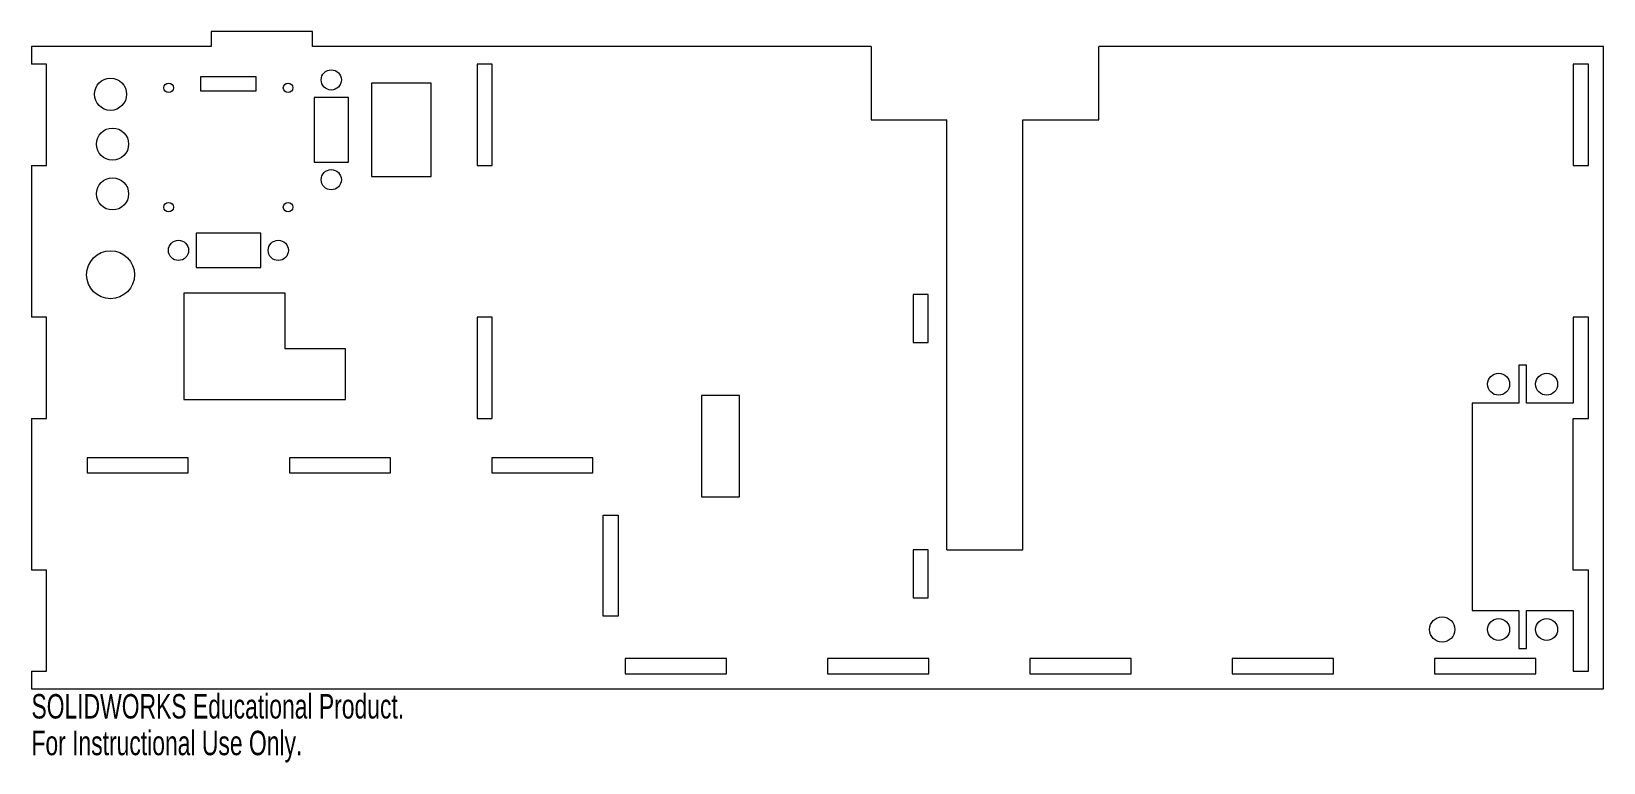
# Model space of a CAD drawing. Header units: millimetres. Extents: x -155 to 155, y -78 to 66.
import ezdxf

# ---------------------------------------------------------------- set-up
doc = ezdxf.new("R2010")
doc.units = ezdxf.units.MM
doc.styles.add('SLDTEXTSTYLE0', font='TXT', dxfattribs={"width": 0.7})

msp = doc.modelspace()

# ---------------------------------------------------------------- linework, layer by layer
at = {"color": 7, "linetype": 'Continuous', "lineweight": 15}
for p, q in [((-119.855, 66.5), (-119.855, 63.5)), ((-99.855, 66.5), (-119.855, 66.5)), ((-99.855, 63.5), (-99.855, 66.5)), ((-119.855, 63.5), (-155.4, 63.5)), ((-155.4, 63.5), (-155.4, 60)), ((10.6, 63.5), (-99.855, 63.5)), ((10.6, 63.5), (10.6, 49)), ((55.6, 49), (55.6, 63.5)), ((155.4, 63.5), (55.6, 63.5)), ((155.4, -63.5), (155.4, 63.5)), ((-152.4, 60), (-155.4, 60)), ((-152.4, 40), (-152.4, 60)), ((-64.31, 60), (-67.31, 60)), ((-67.31, 60), (-67.31, 40)), ((-64.31, 40), (-64.31, 60)), ((152.4, 60), (149.4, 60)), ((149.4, 60), (149.4, 40)), ((152.4, 40), (152.4, 60)), ((-110.96, 57.5), (-121.96, 57.5)), ((-121.96, 57.5), (-121.96, 54.75)), ((-110.96, 54.75), (-110.96, 57.5)), ((-76.365, 56.3), (-88.185, 56.3)), ((-88.185, 56.3), (-88.185, 37.8)), ((-76.365, 37.8), (-76.365, 56.3)), ((-121.96, 54.75), (-110.96, 54.75)), ((-92.74, 53.45), (-99.51, 53.45)), ((-99.51, 53.45), (-99.51, 40.65)), ((-92.74, 40.65), (-92.74, 53.45)), ((10.6, 49), (25.6, 49)), ((25.6, -36), (25.6, 49)), ((40.6, -36), (40.6, 49)), ((40.6, 49), (55.6, 49)), ((-99.51, 40.65), (-92.74, 40.65)), ((-155.4, 40), (-155.4, 10)), ((-155.4, 40), (-152.4, 40)), ((-88.185, 37.8), (-76.365, 37.8)), ((-67.31, 40), (-64.31, 40)), ((149.4, 40), (152.4, 40)), ((-110.06, 26.6), (-122.86, 26.6)), ((-122.86, 26.6), (-122.86, 19.83)), ((-110.06, 19.83), (-110.06, 26.6)), ((-122.86, 19.83), (-110.06, 19.83)), ((-105.25, 14.74), (-125.25, 14.74)), ((-125.25, 14.74), (-125.25, -6.26)), ((-105.25, 3.74), (-105.25, 14.74)), ((21.9, 14.5), (18.9, 14.5)), ((18.9, 14.5), (18.9, 5)), ((21.9, 5), (21.9, 14.5)), ((-152.4, 10), (-155.4, 10)), ((-152.4, -10), (-152.4, 10)), ((-64.31, 10), (-67.31, 10)), ((-67.31, 10), (-67.31, -10)), ((-64.31, -10), (-64.31, 10)), ((152.4, 10), (149.4, 10)), ((149.4, 10), (149.4, -7)), ((152.4, -10), (152.4, 10)), ((-93.31, 3.74), (-105.25, 3.74)), ((-93.31, -6.26), (-93.31, 3.74)), ((18.9, 5), (21.9, 5)), ((140.15, 0.5), (138.65, 0.5)), ((138.65, 0.5), (138.65, -7)), ((140.15, -7), (140.15, 0.5)), ((-15.4, -5.5), (-22.9, -5.5)), ((-22.9, -5.5), (-22.9, -25.5)), ((-15.4, -25.5), (-15.4, -5.5)), ((-125.25, -6.26), (-93.31, -6.26)), ((138.65, -7), (129.4, -7)), ((129.4, -7), (129.4, -48)), ((149.4, -7), (140.15, -7)), ((-155.4, -10), (-152.4, -10)), ((-155.4, -10), (-155.4, -40)), ((-67.31, -10), (-64.31, -10)), ((149.4, -40), (149.4, -10)), ((149.4, -10), (152.4, -10)), ((-124.4, -17.78), (-144.4, -17.78)), ((-144.4, -17.78), (-144.4, -20.78)), ((-124.4, -20.78), (-124.4, -17.78)), ((-84.4, -17.78), (-104.4, -17.78)), ((-104.4, -17.78), (-104.4, -20.78)), ((-84.4, -20.78), (-84.4, -17.78)), ((-44.4, -17.78), (-64.4, -17.78)), ((-64.4, -17.78), (-64.4, -20.78)), ((-44.4, -20.78), (-44.4, -17.78)), ((-144.4, -20.78), (-124.4, -20.78)), ((-104.4, -20.78), (-84.4, -20.78)), ((-64.4, -20.78), (-44.4, -20.78)), ((-22.9, -25.5), (-15.4, -25.5)), ((-42.4, -29.14), (-39.4, -29.14)), ((-42.4, -49.14), (-42.4, -29.14)), ((-39.4, -29.14), (-39.4, -49.14)), ((21.9, -36), (18.9, -36)), ((18.9, -36), (18.9, -45.5)), ((21.9, -45.5), (21.9, -36)), ((25.6, -36), (40.6, -36)), ((-152.4, -40), (-155.4, -40)), ((-152.4, -60), (-152.4, -40)), ((152.4, -40), (149.4, -40)), ((152.4, -60), (152.4, -40)), ((18.9, -45.5), (21.9, -45.5)), ((-39.4, -49.14), (-42.4, -49.14)), ((129.4, -48), (138.65, -48)), ((138.65, -48), (138.65, -55.5)), ((140.15, -55.5), (140.15, -48)), ((140.15, -48), (149.4, -48)), ((149.4, -48), (149.4, -60)), ((138.65, -55.5), (140.15, -55.5)), ((-18, -57.5), (-38, -57.5)), ((-38, -57.5), (-38, -60.5)), ((-18, -60.5), (-18, -57.5)), ((22, -57.5), (2, -57.5)), ((2, -57.5), (2, -60.5)), ((22, -60.5), (22, -57.5)), ((62, -57.5), (42, -57.5)), ((42, -57.5), (42, -60.5)), ((62, -60.5), (62, -57.5)), ((102, -57.5), (82, -57.5)), ((82, -57.5), (82, -60.5)), ((102, -60.5), (102, -57.5)), ((142, -57.5), (122, -57.5)), ((122, -57.5), (122, -60.5)), ((142, -60.5), (142, -57.5)), ((-155.4, -60), (-155.4, -63.5)), ((-155.4, -60), (-152.4, -60)), ((-38, -60.5), (-18, -60.5)), ((2, -60.5), (22, -60.5)), ((42, -60.5), (62, -60.5)), ((82, -60.5), (102, -60.5)), ((122, -60.5), (142, -60.5)), ((149.4, -60), (152.4, -60)), ((-155.4, -63.5), (155.4, -63.5))]:
    msp.add_line(p, q, dxfattribs=at)
for centre, radius in [((-139.76, 54.075), 3.175), ((-128.26, 55.35), 0.95), ((-104.66, 55.35), 0.95), ((-96.125, 56.915), 2), ((-139.365, 44.225), 3.175), ((-139.365, 34.375), 3.175), ((-96.125, 37.185), 2), ((-128.26, 31.75), 0.95), ((-104.66, 31.75), 0.95), ((-126.325, 23.215), 2), ((-106.595, 23.215), 2), ((-139.76, 18.39), 4.74), ((134.65, -3.25), 2.175), ((144.15, -3.25), 2.175), ((123.5, -51.75), 2.5), ((134.65, -51.75), 2.175), ((144.15, -51.75), 2.175)]:
    msp.add_circle(centre, radius, dxfattribs=at)

# ---------------------------------------------------------------- texts
at = {"color": 7, "linetype": 'Continuous', "char_height": 4.83362, "attachment_point": 1, "style": 'SLDTEXTSTYLE0'}
for s, insert in [('SOLIDWORKS Educational Product.', (-155.4, -64.52)), ('For Instructional Use Only.', (-155.4, -71.77))]:
    msp.add_mtext(s, dxfattribs=dict(at, insert=insert))

doc.saveas('drawing.dxf')
